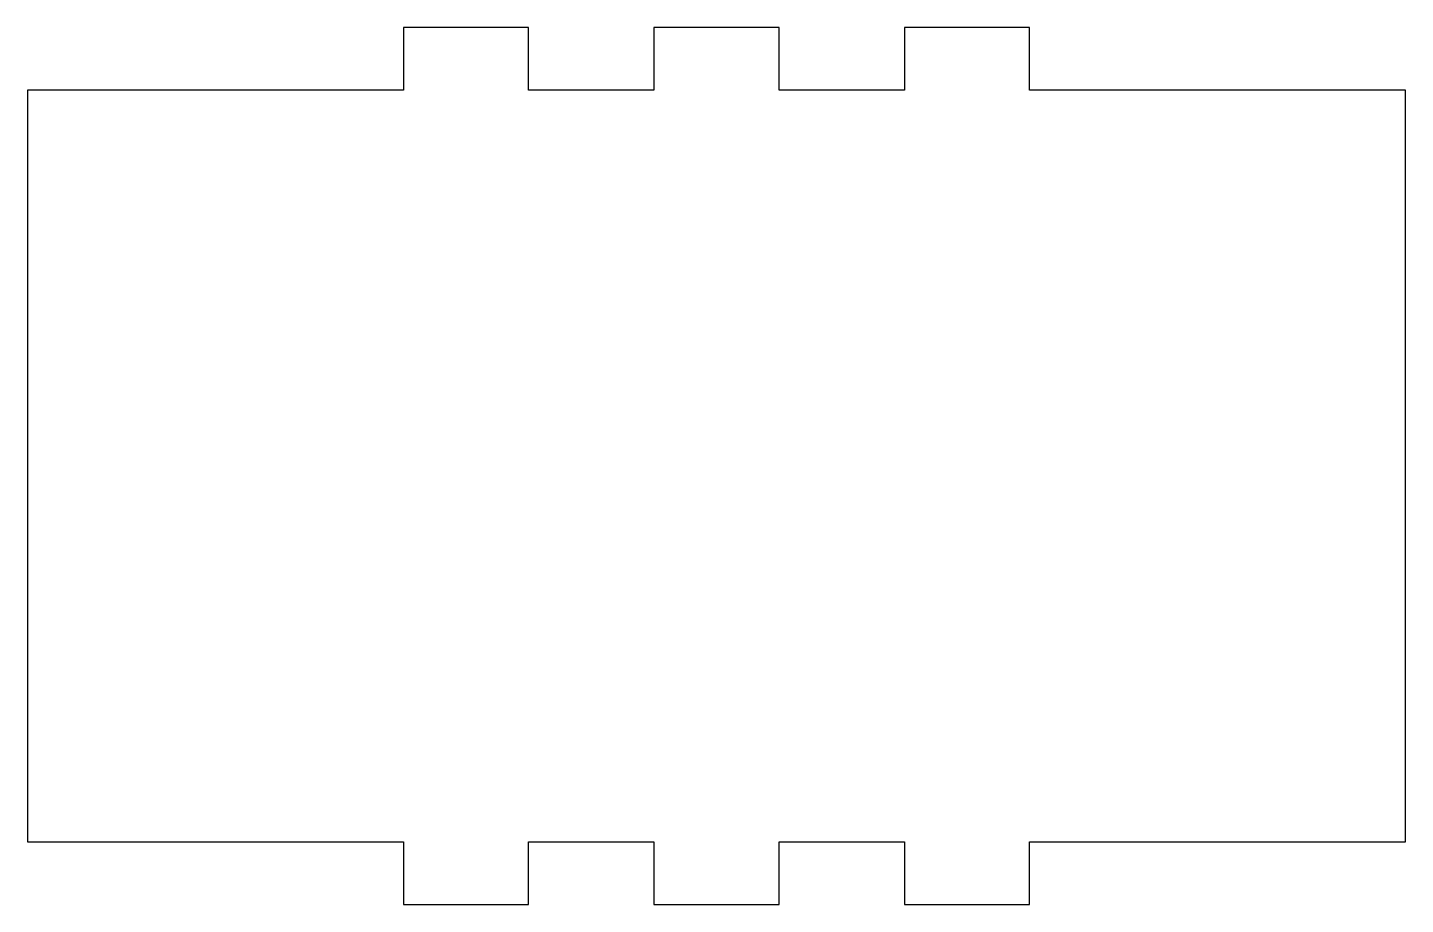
# Model space of a CAD drawing. Header units: inches. Extents: x -1.38 to 1.38, y -0.88 to 0.88.
import ezdxf

# ---------------------------------------------------------------- set-up
doc = ezdxf.new("R2010")
doc.units = ezdxf.units.IN
doc.header["$MEASUREMENT"] = 0

msp = doc.modelspace()

# ---------------------------------------------------------------- linework, layer by layer
at = {"color": 7, "linetype": 'Continuous', "lineweight": 25}
for p, q in [((-0.375, 0.875), (-0.625, 0.875)), ((-0.625, 0.875), (-0.625, 0.75)), ((-0.375, 0.75), (-0.375, 0.875)), ((0.125, 0.875), (-0.125, 0.875)), ((-0.125, 0.875), (-0.125, 0.75)), ((0.125, 0.75), (0.125, 0.875)), ((0.625, 0.875), (0.375, 0.875)), ((0.375, 0.875), (0.375, 0.75)), ((0.625, 0.75), (0.625, 0.875)), ((-0.625, 0.75), (-1.375, 0.75)), ((-1.375, 0.75), (-1.375, -0.75)), ((-0.125, 0.75), (-0.375, 0.75)), ((0.375, 0.75), (0.125, 0.75)), ((1.375, 0.75), (0.625, 0.75)), ((1.375, -0.75), (1.375, 0.75)), ((-1.375, -0.75), (-0.625, -0.75)), ((-0.625, -0.75), (-0.625, -0.875)), ((-0.375, -0.875), (-0.375, -0.75)), ((-0.375, -0.75), (-0.125, -0.75)), ((-0.125, -0.75), (-0.125, -0.875)), ((0.125, -0.875), (0.125, -0.75)), ((0.125, -0.75), (0.375, -0.75)), ((0.375, -0.75), (0.375, -0.875)), ((0.625, -0.875), (0.625, -0.75)), ((0.625, -0.75), (1.375, -0.75)), ((-0.625, -0.875), (-0.375, -0.875)), ((-0.125, -0.875), (0.125, -0.875)), ((0.375, -0.875), (0.625, -0.875))]:
    msp.add_line(p, q, dxfattribs=at)

doc.saveas('drawing.dxf')
